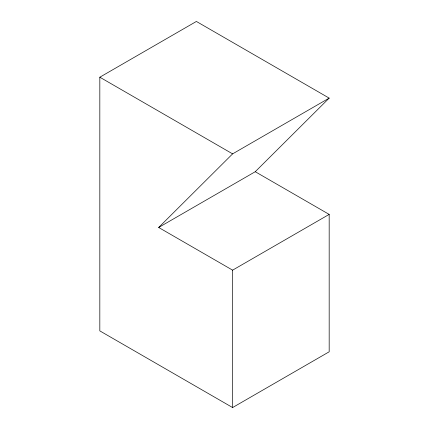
<?xml version="1.0" encoding="UTF-8"?>
<svg xmlns="http://www.w3.org/2000/svg" width="429" height="429" viewBox="0 0 429 429"><rect width="100%" height="100%" fill="white"/><g stroke="black" fill="none" stroke-linecap="round" stroke-linejoin="round"><path stroke-width="0.64" d="M158.671 227.472L232.609 153.866L329.177 98.112L196.391 21.45L99.823 77.204L99.823 330.888L232.609 407.55L329.177 351.796L329.177 214.403L255.244 171.718L158.671 227.472L232.609 270.157L329.177 214.403M255.244 171.718L329.177 98.112M99.823 77.204L232.609 153.866M232.609 270.157L232.609 407.55"/></g></svg>
